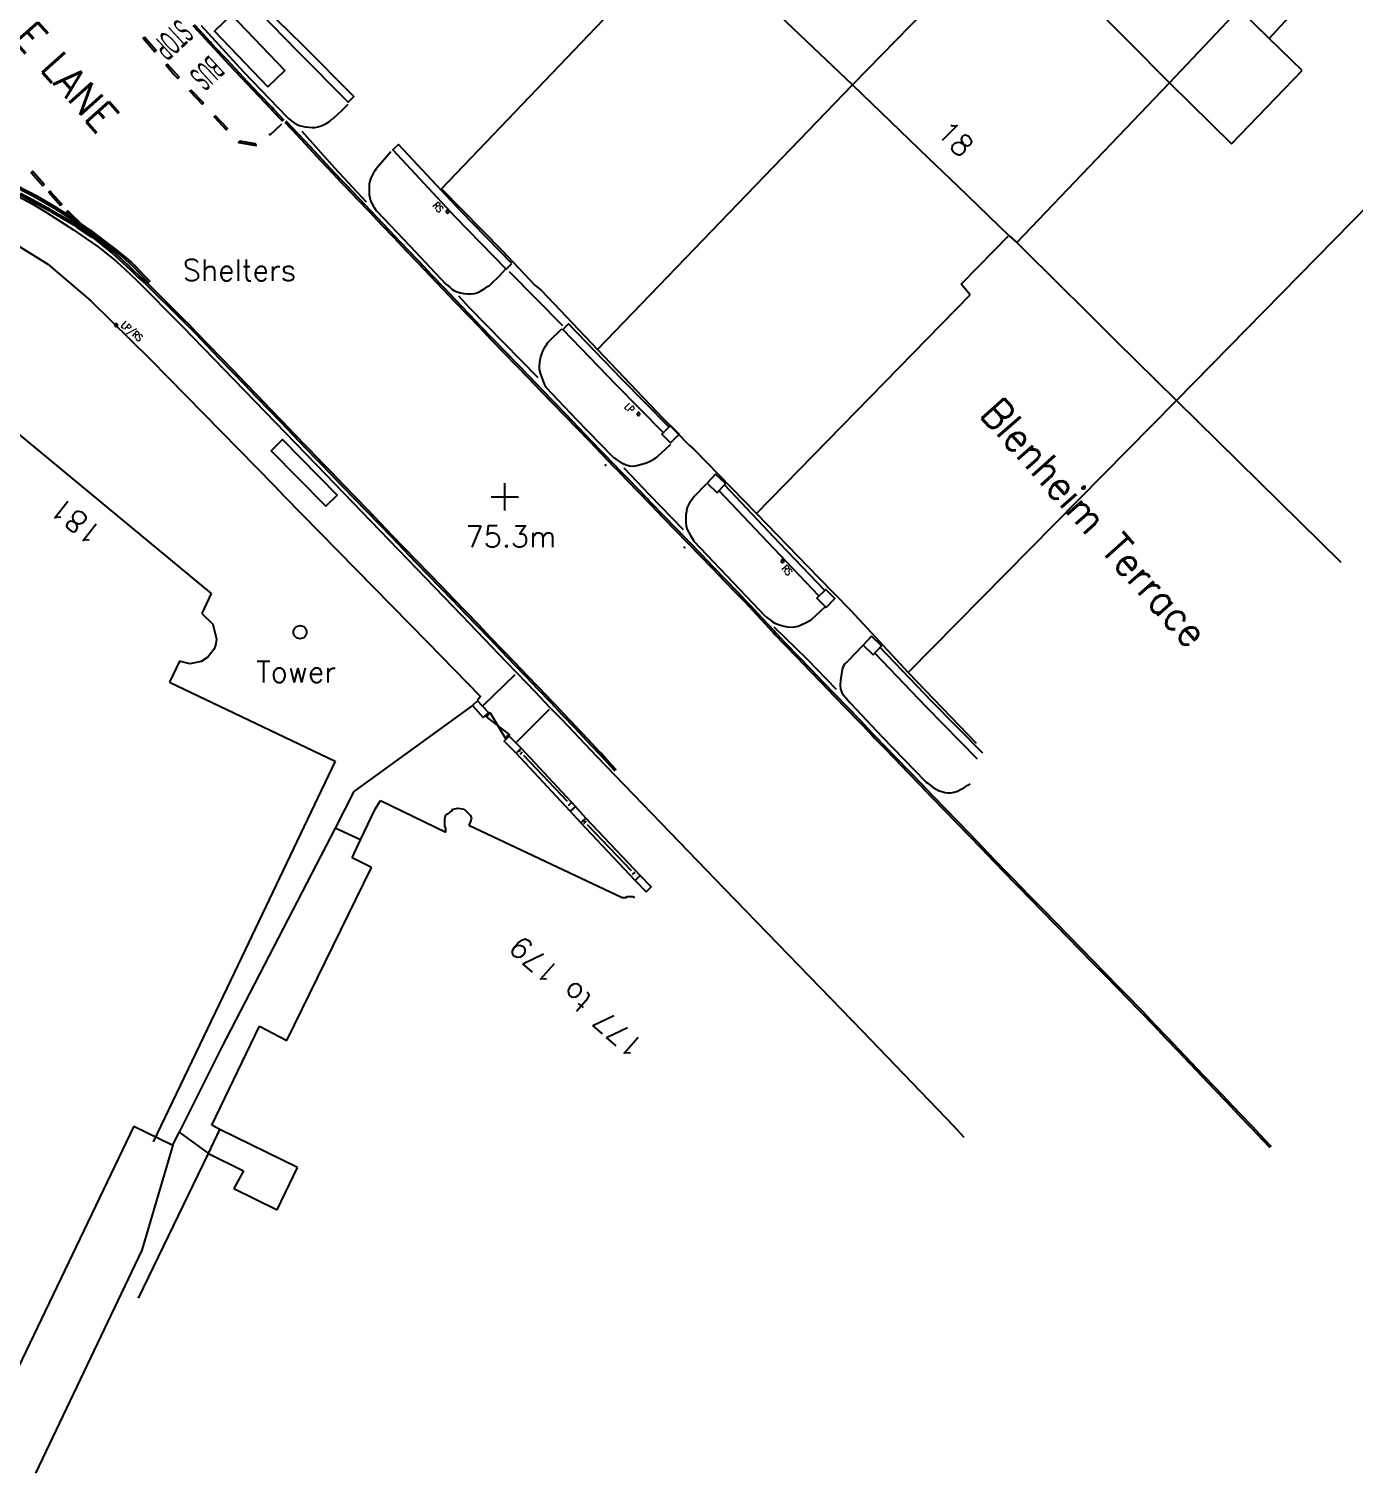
# Model space of a CAD drawing. Extents: x 427500 to 429848, y 434500 to 436505.
# Drawn here: x 429618 to 429693.1, y 434562.3 to 434644.1 of the extents above; entities that cross this region are included whole.
import ezdxf

# ---------------------------------------------------------------- set-up
doc = ezdxf.new("R2010")
doc.units = 0
doc.layers.get('0').update_dxf_attribs({"color": 222})
doc.layers.add('LPTIP_Ex_Base', color=8, linetype='Continuous')
doc.layers.add('ROADNAME', color=7, linetype='Continuous')
doc.styles.add('ARIAL', font='arial.ttf', dxfattribs={"width": 0.8})
doc.styles.add('LCC Romans', font='romans.shx', dxfattribs={"width": 0.9})
doc.styles.add('MtXpl_Romans', font='romans__.ttf')
doc.styles.get("Standard").update_dxf_attribs({"font": 'romans.shx'})

# ---------------------------------------------------------------- blocks, each defined once
blk = doc.blocks.new('FENCE_UP')
at = {"color": 0, "linetype": 'ByBlock', "flags": 128}
blk.add_lwpolyline([(0, 0.5), (0, -0.5)], dxfattribs=at)
blk = doc.blocks.new('GATE')
at = {"color": 0, "linetype": 'ByBlock', "flags": 128}
for points in [[(-0.450902, 0), (-0.451904, 0.007014), (-0.455912, 0.014028), (-0.460922, 0.019038), (-0.467936, 0.023046), (-0.475952, 0.024048), (-0.482966, 0.023046), (-0.48998, 0.019038), (-0.49499, 0.014028), (-0.498998, 0.007014), (-0.5, 0), (-0.498998, -0.007014), (-0.49499, -0.014028), (-0.48998, -0.019038), (-0.482966, -0.023046), (-0.475952, -0.024048), (-0.467936, -0.023046), (-0.460922, -0.019038), (-0.455912, -0.014028), (-0.451904, -0.007014)], [(-0.475952, 0.024048), (-0.475952, 0.078156), (0.475952, -0.078156), (0.475952, -0.024048)], [(-0.475952, -0.024048), (-0.475952, -0.078156), (0.475952, 0.078156), (0.475952, 0.024048)], [(-0.450902, 0), (-0.451904, -0.007014)], [(0.5, 0), (0.498998, 0.007014), (0.49499, 0.014028), (0.48998, 0.019038), (0.482966, 0.023046), (0.475952, 0.024048), (0.467936, 0.023046), (0.460922, 0.019038), (0.455912, 0.014028), (0.451904, 0.007014), (0.450902, 0), (0.451904, -0.007014), (0.455912, -0.014028), (0.460922, -0.019038), (0.467936, -0.023046), (0.475952, -0.024048), (0.482966, -0.023046), (0.48998, -0.019038), (0.49499, -0.014028), (0.498998, -0.007014)], [(0.5, 0), (0.498998, -0.007014)]]:
    blk.add_lwpolyline(points, dxfattribs=at)
blk = doc.blocks.new('CIRCL')
at = {"color": 0, "linetype": 'ByBlock', "flags": 128}
for points in [[(0.5, 0), (0.475, 0.154), (0.404, 0.293), (0.293, 0.404), (0.154, 0.475), (0, 0.5), (-0.154, 0.475), (-0.293, 0.404), (-0.404, 0.293), (-0.475, 0.154), (-0.5, 0), (-0.475, -0.154), (-0.404, -0.293), (-0.293, -0.404), (-0.154, -0.475), (0, -0.5), (0.154, -0.475), (0.293, -0.404), (0.404, -0.293), (0.475, -0.154)], [(0.5, 0), (0.475, -0.154)]]:
    blk.add_lwpolyline(points, dxfattribs=at)

msp = doc.modelspace()

# ---------------------------------------------------------------- linework, layer by layer
at = {"layer": 'LPTIP_Ex_Base', "color": 251, "true_color": 0x636466}
for p, q in [((429688.25, 434643.57), (429693.82, 434649.633)), ((429641.35, 434635.05), (429654.75, 434649.05)), ((429672.3, 434648.8), (429664.65, 434640.95)), ((429659.4, 434645.95), (429664.65, 434640.95)), ((429677.8, 434645.9), (429682.6, 434641.05)), ((429682.6, 434641.05), (429686.541, 434645.238)), ((429688.25, 434643.57), (429686.57, 434645.21)), ((429690.12, 434641.746), (429688.25, 434643.57)), ((429683, 434623.05), (429702.374, 434642.82)), ((429686.107, 434637.602), (429690.12, 434641.746)), ((429650.2, 434625.95), (429664.65, 434640.95)), ((429664.65, 434640.95), (429668.931, 434636.814)), ((429673.95, 434632), (429682.6, 434641.05)), ((429682.6, 434641.05), (429686.107, 434637.602)), ((429668.931, 434636.814), (429670.583, 434635.218)), ((429641.35, 434635.05), (429644.8, 434631.55)), ((429670.583, 434635.218), (429673.5, 434632.4)), ((429671.757, 434630.625), (429673.5, 434632.4)), ((429673.5, 434632.4), (429673.95, 434632)), ((429644.8, 434631.55), (429646.65, 434629.6)), ((429673.95, 434632), (429676.549, 434629.43)), ((429670.8, 434629.65), (429671.757, 434630.625)), ((429646.65, 434629.6), (429647, 434629.3)), ((429647, 434629.3), (429650.2, 434625.95)), ((429671.3, 434629.05), (429670.8, 434629.65)), ((429676.549, 434629.43), (429677.635, 434628.355)), ((429659.2, 434616.65), (429671.3, 434629.05)), ((429677.635, 434628.355), (429679.551, 434626.461)), ((429650.2, 434625.95), (429653.9, 434622.05)), ((429679.551, 434626.461), (429683, 434623.05)), ((429667.8, 434607.65), (429683, 434623.05)), ((429683, 434623.05), (429692.3, 434613.9)), ((429653.9, 434622.05), (429655.4, 434620.5)), ((429616.784, 434621.667), (429628.316, 434612.121)), ((429655.4, 434620.5), (429655.65, 434620.3)), ((429655.65, 434620.3), (429659.2, 434616.65)), ((429659.2, 434616.65), (429662.7, 434613.05)), ((429662.7, 434613.05), (429664.55, 434611.15)), ((429628.316, 434612.121), (429627.777, 434610.978)), ((429664.55, 434611.15), (429667.8, 434607.65)), ((429627.777, 434610.978), (429627.798, 434610.96)), ((429627.798, 434610.96), (429628.4, 434610.385)), ((429628.4, 434610.385), (429628.618, 434609.539)), ((429628.618, 434609.539), (429628.554, 434609.167)), ((429628.467, 434608.954), (429628.122, 434608.504)), ((429628.554, 434609.167), (429628.467, 434608.954)), ((429626.512, 434608.296), (429625.945, 434607.093)), ((429627.106, 434608.144), (429626.512, 434608.296)), ((429627.751, 434608.264), (429627.106, 434608.144)), ((429628.122, 434608.504), (429627.751, 434608.264)), ((429625.945, 434607.093), (429635.327, 434602.613)), ((429667.8, 434607.65), (429671.65, 434603.65)), ((429643.11, 434605.771), (429636.4, 434600.9)), ((429643.11, 434605.771), (429643.11, 434605.771)), ((429635.327, 434602.613), (429629.622, 434590.657)), ((429636.4, 434600.9), (429635.328, 434598.828)), ((429636.777, 434598.159), (429637.6, 434599.9)), ((429637.6, 434599.9), (429637.9, 434600.4)), ((429637.9, 434600.4), (429641.6, 434598.6)), ((429641.55, 434599.35), (429641.6, 434599.6)), ((429641.6, 434599.6), (429641.75, 434599.65)), ((429641.75, 434599.65), (429641.95, 434599.8)), ((429641.95, 434599.8), (429642, 434599.9)), ((429642, 434599.9), (429642.3, 434599.95)), ((429642.3, 434599.95), (429642.65, 434599.9)), ((429642.65, 434599.9), (429643, 434599.55)), ((429635.328, 434598.828), (429628.9, 434586.4)), ((429636.777, 434598.159), (429635.328, 434598.828)), ((429641.55, 434598.95), (429641.55, 434599.35)), ((429641.6, 434598.8), (429641.55, 434598.95)), ((429641.6, 434598.6), (429641.6, 434598.8)), ((429643, 434599.2), (429642.9, 434599)), ((429642.9, 434599), (429651.6, 434594.9)), ((429643, 434599.55), (429643.05, 434599.4)), ((429643.05, 434599.4), (429643, 434599.2)), ((429636.3, 434597.15), (429636.777, 434598.159)), ((429637.4, 434596.6), (429636.3, 434597.15)), ((429632.6, 434586.8), (429637.4, 434596.6)), ((429651.6, 434594.9), (429651.8, 434594.9)), ((429651.8, 434594.9), (429651.9, 434594.95)), ((429651.9, 434594.95), (429652.2, 434594.95)), ((429652.2, 434594.95), (429652.3, 434594.9)), ((429629.622, 434590.657), (429625.02, 434581.049)), ((429628.35, 434582), (429631.05, 434587.6)), ((429631.05, 434587.6), (429632.6, 434586.8)), ((429628.9, 434586.4), (429626.497, 434581.594)), ((429623.92, 434581.949), (429616.728, 434566.931)), ((429623.92, 434581.949), (429626.129, 434580.857)), ((429626.129, 434580.857), (429626.497, 434581.594)), ((429626.497, 434581.594), (429628.15, 434580.4)), ((429628.15, 434580.4), (429628.8, 434581.75)), ((429628.8, 434581.75), (429628.35, 434582)), ((429633.2, 434579.6), (429628.8, 434581.75)), ((429626.129, 434580.857), (429624.388, 434574.914)), ((429624.2, 434572.2), (429628.15, 434580.4)), ((429628.15, 434580.4), (429630.15, 434579.4)), ((429630.15, 434579.4), (429629.6, 434578.4)), ((429632.05, 434577.2), (429633.2, 434579.6)), ((429629.6, 434578.4), (429632.05, 434577.2)), ((429624.388, 434574.914), (429618.364, 434562.282))]:
    msp.add_line(p, q, dxfattribs=at)
at = {"layer": 'LPTIP_Ex_Base', "color": 251, "true_color": 0x636466, "flags": 128}
for points in [[(429629.051, 434647.113), (429631.742, 434644.342), (429633.201, 434642.843), (429636.075, 434639.968), (429636.393, 434640.286), (429633.519, 434643.161), (429632.029, 434644.621), (429629.339, 434647.391)], [(429632.378, 434638.855), (429631.811, 434639.453), (429631.69, 434639.58), (429631.011, 434640.294), (429631.001, 434640.305), (429630.314, 434641.031), (429630.076, 434641.282), (429629.628, 434641.759), (429629.1, 434642.32), (429628.944, 434642.489), (429628.264, 434643.223), (429628.179, 434643.314), (429627.588, 434643.96), (429627.295, 434644.279)], [(429632.451, 434638.923), (429631.883, 434639.522), (429631.763, 434639.649), (429631.084, 434640.363), (429631.074, 434640.374), (429630.386, 434641.1), (429630.149, 434641.35), (429629.7, 434641.828), (429629.173, 434642.389), (429629.017, 434642.557), (429628.337, 434643.291), (429628.252, 434643.382), (429627.661, 434644.027), (429627.369, 434644.347)], [(429627.739, 434644.296), (429630.142, 434641.676), (429632.588, 434639.124), (429632.695, 434639.03), (429632.772, 434638.972), (429632.877, 434638.888), (429633.005, 434638.794), (429633.147, 434638.706), (429633.295, 434638.639), (429633.459, 434638.594), (429633.643, 434638.56), (429633.835, 434638.537), (429634.022, 434638.527), (429634.191, 434638.533), (429634.346, 434638.558), (429634.493, 434638.603), (429634.631, 434638.66), (429634.755, 434638.719), (429634.863, 434638.772), (429634.953, 434638.824), (429635.029, 434638.879), (429635.09, 434638.932), (429635.139, 434638.978), (429635.175, 434639.011)], [(429624.541, 434643.644), (429624.465, 434643.579), (429625.112, 434642.817), (429625.188, 434642.882), (429624.541, 434643.644)], [(429625.835, 434642.12), (429625.759, 434642.055), (429626.221, 434641.511), (429626.419, 434641.301), (429626.492, 434641.369), (429625.835, 434642.12)], [(429627.179, 434640.643), (429627.106, 434640.574), (429627.793, 434639.847), (429627.866, 434639.916), (429627.179, 434640.643)], [(429636.056, 434639.819), (429635.701, 434639.464), (429635.235, 434639.059), (429635.175, 434639.011)], [(429628.553, 434639.189), (429628.48, 434639.12), (429629.167, 434638.393), (429629.239, 434638.462), (429628.553, 434639.189)], [(429632.547, 434638.9), (429633.231, 434638.17), (429633.915, 434637.441), (429634.599, 434636.711), (429635.283, 434635.982), (429635.767, 434635.466), (429635.969, 434635.254), (429636.658, 434634.53), (429637.348, 434633.805), (429638.037, 434633.081), (429638.727, 434632.357), (429639.416, 434631.633), (429640.106, 434630.908), (429640.795, 434630.184), (429641.485, 434629.46), (429642.174, 434628.735), (429642.863, 434628.011), (429642.935, 434627.936), (429643.557, 434627.291), (429644.251, 434626.572), (429644.946, 434625.852), (429645.64, 434625.132), (429646.335, 434624.413), (429647.029, 434623.693), (429647.723, 434622.973), (429648.418, 434622.254), (429649.112, 434621.534), (429649.806, 434620.815), (429650.501, 434620.095), (429651.195, 434619.375), (429651.357, 434619.208), (429651.89, 434618.656), (429652.585, 434617.938), (429653.281, 434617.219), (429653.976, 434616.5), (429654.671, 434615.781), (429655.366, 434615.063), (429656.062, 434614.344), (429656.757, 434613.625), (429657.452, 434612.906), (429658.147, 434612.187), (429658.588, 434611.731), (429658.838, 434611.463), (429659.518, 434610.73), (429660.199, 434609.997), (429660.317, 434609.87), (429660.89, 434609.276), (429661.584, 434608.555), (429662.277, 434607.835), (429662.971, 434607.115), (429663.665, 434606.395), (429664.359, 434605.675), (429665.052, 434604.954), (429665.746, 434604.234), (429665.97, 434604.002), (429666.44, 434603.515), (429667.135, 434602.795), (429667.829, 434602.075), (429668.524, 434601.356), (429669.218, 434600.636), (429669.912, 434599.917), (429670.607, 434599.197), (429671.301, 434598.478), (429671.996, 434597.758), (429672.69, 434597.038), (429673.385, 434596.319), (429673.797, 434595.892), (429674.081, 434595.601), (429674.78, 434594.886), (429675.479, 434594.171), (429676.178, 434593.456), (429676.877, 434592.741), (429677.576, 434592.026), (429678.275, 434591.311), (429678.974, 434590.596), (429679.673, 434589.881), (429680.372, 434589.166), (429680.828, 434588.699), (429681.068, 434588.447), (429681.758, 434587.723), (429682.448, 434586.999), (429683.138, 434586.276), (429683.828, 434585.552), (429684.518, 434584.828), (429685.208, 434584.104), (429685.898, 434583.38), (429686.588, 434582.657), (429687.278, 434581.933), (429687.968, 434581.209), (429688.345, 434580.814), (429688.345, 434580.814)], [(429631.587, 434638.19), (429631.656, 434638.117), (429632.272, 434638.697), (429631.656, 434638.117)], [(429632.474, 434638.831), (429633.158, 434638.102), (429633.842, 434637.372), (429634.526, 434636.643), (429635.21, 434635.913), (429635.694, 434635.398), (429635.896, 434635.185), (429636.586, 434634.461), (429637.275, 434633.737), (429637.965, 434633.012), (429638.654, 434632.288), (429639.344, 434631.564), (429640.033, 434630.839), (429640.723, 434630.115), (429641.412, 434629.391), (429642.102, 434628.666), (429642.791, 434627.942), (429642.863, 434627.866), (429643.485, 434627.222), (429644.18, 434626.502), (429644.874, 434625.783), (429645.568, 434625.063), (429646.263, 434624.343), (429646.957, 434623.624), (429647.651, 434622.904), (429648.346, 434622.184), (429649.04, 434621.465), (429649.734, 434620.745), (429650.429, 434620.026), (429651.123, 434619.306), (429651.285, 434619.138), (429651.818, 434618.587), (429652.513, 434617.868), (429653.209, 434617.149), (429653.904, 434616.431), (429654.599, 434615.712), (429655.294, 434614.993), (429655.99, 434614.274), (429656.685, 434613.555), (429657.38, 434612.837), (429658.075, 434612.118), (429658.516, 434611.662), (429658.765, 434611.395), (429659.445, 434610.662), (429660.126, 434609.929), (429660.244, 434609.802), (429660.818, 434609.206), (429661.512, 434608.486), (429662.205, 434607.766), (429662.899, 434607.046), (429663.593, 434606.325), (429664.287, 434605.605), (429664.98, 434604.885), (429665.674, 434604.165), (429665.898, 434603.932), (429666.368, 434603.445), (429667.063, 434602.725), (429667.757, 434602.006), (429668.452, 434601.286), (429669.146, 434600.567), (429669.84, 434599.847), (429670.535, 434599.128), (429671.229, 434598.408), (429671.924, 434597.689), (429672.618, 434596.969), (429673.313, 434596.249), (429673.725, 434595.822), (429674.009, 434595.531), (429674.708, 434594.816), (429675.407, 434594.101), (429676.106, 434593.386), (429676.805, 434592.671), (429677.504, 434591.956), (429678.203, 434591.241), (429678.902, 434590.526), (429679.601, 434589.811), (429680.3, 434589.096), (429680.756, 434588.629), (429680.996, 434588.378), (429681.686, 434587.654), (429682.376, 434586.93), (429683.066, 434586.207), (429683.756, 434585.483), (429684.446, 434584.759), (429685.136, 434584.035), (429685.826, 434583.311), (429686.516, 434582.588), (429687.206, 434581.864), (429687.896, 434581.14), (429688.273, 434580.745), (429688.273, 434580.745)], [(429633.446, 434638.307), (429635.295, 434636.235), (429637.091, 434634.304)], [(429629.928, 434637.747), (429629.865, 434637.669), (429630.857, 434637.495), (429630.825, 434637.59), (429629.928, 434637.747)], [(429638.484, 434637.154), (429637.669, 434636.206), (429637.64, 434636.159), (429637.587, 434636.071), (429637.509, 434635.95), (429637.423, 434635.804), (429637.346, 434635.645), (429637.293, 434635.483), (429637.266, 434635.308), (429637.254, 434635.114), (429637.255, 434634.913), (429637.269, 434634.72), (429637.295, 434634.545), (429637.344, 434634.383), (429637.416, 434634.226), (429637.496, 434634.083), (429637.568, 434633.963), (429637.617, 434633.876), (429637.701, 434633.783), (429639.573, 434631.813), (429641.6, 434629.648), (429641.635, 434629.627), (429641.713, 434629.565), (429641.821, 434629.474), (429641.951, 434629.372), (429642.098, 434629.278), (429642.255, 434629.208), (429642.43, 434629.161), (429642.628, 434629.122), (429642.836, 434629.099), (429643.042, 434629.096), (429643.235, 434629.119), (429643.425, 434629.183), (429643.621, 434629.286), (429643.806, 434629.403), (429643.962, 434629.509), (429644.074, 434629.58)], [(429618.776, 434635.227), (429618.851, 434635.294), (429618.2, 434636.024), (429618.186, 434636.04), (429618.111, 434635.974), (429618.776, 434635.227)], [(429617.104, 434635.227), (429617.99, 434634.763), (429618.345, 434634.576), (429618.861, 434634.277), (429619.456, 434633.933), (429619.717, 434633.765), (429620.46, 434633.284), (429620.553, 434633.219), (429621.359, 434632.653), (429621.37, 434632.645), (429622.154, 434632.063), (429622.172, 434632.049), (429622.847, 434631.539), (429622.966, 434631.443), (429623.424, 434631.074), (429623.725, 434630.798), (429623.886, 434630.65), (429624.253, 434630.278), (429624.426, 434630.091), (429624.536, 434629.974), (429624.756, 434629.749), (429624.756, 434629.749)], [(429617.151, 434635.316), (429618.036, 434634.851), (429618.394, 434634.663), (429618.912, 434634.364), (429619.508, 434634.018), (429619.771, 434633.849), (429620.516, 434633.367), (429620.61, 434633.301), (429621.418, 434632.734), (429621.429, 434632.725), (429622.215, 434632.143), (429622.233, 434632.129), (429622.909, 434631.617), (429623.029, 434631.521), (429623.491, 434631.148), (429623.792, 434630.871), (429623.958, 434630.72), (429624.324, 434630.348), (429624.5, 434630.16), (429624.609, 434630.042), (429624.827, 434629.819), (429624.827, 434629.819)], [(429617.506, 434634.811), (429618.179, 434634.445), (429619.057, 434633.966), (429619.175, 434633.902), (429619.923, 434633.464), (429620.599, 434633.069), (429620.782, 434632.946), (429621.61, 434632.386), (429621.774, 434632.275), (429622.403, 434631.77), (429622.767, 434631.478), (429623.165, 434631.119), (429623.588, 434630.736), (429623.899, 434630.438), (429624.245, 434630.107), (429624.629, 434629.756), (429624.751, 434629.644), (429625.346, 434629.056), (429626.056, 434628.352), (429626.767, 434627.649), (429627.037, 434627.382), (429627.468, 434626.934), (429628.162, 434626.214), (429628.855, 434625.494), (429629.549, 434624.773), (429630.243, 434624.053), (429630.936, 434623.333), (429631.63, 434622.612), (429632.323, 434621.892), (429633.017, 434621.172), (429633.711, 434620.451), (429634.404, 434619.731), (429634.526, 434619.605), (429635.099, 434619.011), (429635.793, 434618.292), (429636.488, 434617.572), (429637.182, 434616.853), (429637.877, 434616.133), (429638.571, 434615.414), (429639.266, 434614.694), (429639.96, 434613.975), (429640.655, 434613.255), (429641.349, 434612.536), (429642.043, 434611.816), (429642.738, 434611.097), (429642.76, 434611.074), (429643.43, 434610.375), (429644.123, 434609.653), (429644.815, 434608.932), (429645.507, 434608.21), (429646.2, 434607.489), (429646.892, 434606.767), (429647.584, 434606.045), (429647.849, 434605.769), (429648.273, 434605.32), (429648.959, 434604.592), (429649.645, 434603.865), (429650.331, 434603.137), (429650.453, 434603.008), (429651.011, 434602.403), (429651.238, 434602.155), (429651.238, 434602.155)], [(429619.778, 434634.11), (429619.852, 434634.177), (429619.248, 434634.847), (429619.183, 434634.92), (429619.109, 434634.854), (429619.778, 434634.11)], [(429608.235, 434631.054), (429609.835, 434633.602), (429611.262, 434634.644), (429613.389, 434634.29), (429619.05, 434630.779), (429621.493, 434628.694), (429624.855, 434625.396), (429631.88, 434618.245), (429632.428, 434617.647), (429640.567, 434609.366), (429643.567, 434606.282), (429643.402, 434606.079)], [(429617.436, 434634.601), (429618.174, 434634.194), (429618.923, 434633.746), (429619.717, 434633.245), (429620.509, 434632.726), (429621.252, 434632.22), (429621.899, 434631.761), (429622.459, 434631.33), (429622.961, 434630.904), (429623.395, 434630.513), (429623.749, 434630.185), (429624.046, 434629.905), (429626.695, 434627.229), (429634.253, 434619.43), (429642.506, 434610.875), (429645.025, 434608.256), (429645.621, 434607.627)], [(429617.459, 434634.723), (429618.131, 434634.357), (429619.009, 434633.878), (429619.126, 434633.815), (429619.873, 434633.378), (429620.546, 434632.984), (429620.726, 434632.863), (429621.554, 434632.303), (429621.714, 434632.194), (429622.341, 434631.692), (429622.702, 434631.402), (429623.098, 434631.045), (429623.519, 434630.664), (429623.83, 434630.366), (429624.177, 434630.034), (429624.561, 434629.682), (429624.681, 434629.573), (429625.275, 434628.985), (429625.986, 434628.281), (429626.697, 434627.578), (429626.965, 434627.312), (429627.396, 434626.865), (429628.09, 434626.145), (429628.783, 434625.424), (429629.477, 434624.704), (429630.171, 434623.984), (429630.864, 434623.263), (429631.558, 434622.543), (429632.251, 434621.823), (429632.945, 434621.102), (429633.639, 434620.382), (429634.332, 434619.662), (429634.454, 434619.536), (429635.027, 434618.942), (429635.721, 434618.222), (429636.416, 434617.503), (429637.11, 434616.783), (429637.805, 434616.064), (429638.499, 434615.344), (429639.194, 434614.625), (429639.888, 434613.905), (429640.583, 434613.186), (429641.277, 434612.466), (429641.972, 434611.747), (429642.666, 434611.027), (429642.688, 434611.005), (429643.358, 434610.306), (429644.051, 434609.584), (429644.743, 434608.863), (429645.435, 434608.141), (429646.127, 434607.419), (429646.82, 434606.698), (429647.512, 434605.976), (429647.777, 434605.7), (429648.2, 434605.251), (429648.886, 434604.524), (429649.572, 434603.796), (429650.258, 434603.069), (429650.38, 434602.94), (429650.937, 434602.335), (429651.165, 434602.087), (429651.165, 434602.087)], [(429620.829, 434633.037), (429620.899, 434633.108), (429620.757, 434633.248), (429620.607, 434633.386), (429620.364, 434633.627), (429620.191, 434633.811), (429620.118, 434633.743), (429620.829, 434633.037)], [(429637.417, 434633.724), (429637.489, 434633.655), (429637.489, 434633.655)], [(429644.965, 434630.48), (429644.653, 434630.116), (429644.133, 434629.623), (429644.074, 434629.58)], [(429648.239, 434627.28), (429645.217, 434630.339)], [(429642.318, 434628.995), (429642.939, 434628.314), (429646.813, 434624.359)], [(429653.541, 434619.843), (429653.475, 434619.797), (429653.386, 434619.73), (429653.277, 434619.654), (429653.149, 434619.58), (429653.003, 434619.519), (429652.832, 434619.462), (429652.634, 434619.402), (429652.422, 434619.351), (429652.21, 434619.324), (429652.01, 434619.331), (429651.813, 434619.391), (429651.608, 434619.495), (429651.414, 434619.617), (429651.245, 434619.732), (429651.12, 434619.814), (429651.07, 434619.859), (429649.011, 434621.987), (429647.293, 434623.785), (429647.257, 434623.858), (429647.201, 434623.994), (429647.121, 434624.18), (429647.035, 434624.395), (429646.961, 434624.614), (429646.917, 434624.814), (429646.908, 434624.999), (429646.92, 434625.182), (429646.949, 434625.361), (429646.989, 434625.533), (429647.035, 434625.693), (429647.095, 434625.847), (429647.173, 434625.997), (429647.257, 434626.136), (429647.333, 434626.255), (429647.39, 434626.345), (429647.482, 434626.434), (429648.173, 434627.124)], [(429654.228, 434621.562), (429651.575, 434624.257), (429648.554, 434627.394), (429648.23, 434627.082), (429651.253, 434623.943), (429653.923, 434621.238)], [(429654.326, 434620.555), (429654.032, 434620.287), (429653.596, 434619.887), (429653.541, 434619.843)], [(429650.604, 434619.441), (429650.675, 434619.369), (429650.675, 434619.369)], [(429651.691, 434619.24), (429653.143, 434617.704), (429655.048, 434615.74)], [(429656.36, 434618.307), (429655.674, 434617.614), (429655.631, 434617.551), (429655.577, 434617.476), (429655.496, 434617.375), (429655.406, 434617.252), (429655.324, 434617.11), (429655.266, 434616.955), (429655.23, 434616.775), (429655.206, 434616.568), (429655.195, 434616.35), (429655.201, 434616.136), (429655.226, 434615.941), (429655.283, 434615.756), (429655.37, 434615.572), (429655.469, 434615.401), (429655.558, 434615.257), (429655.618, 434615.153), (429655.662, 434615.091), (429658.607, 434611.991), (429659.691, 434610.83), (429659.784, 434610.759), (429659.862, 434610.704), (429659.97, 434610.623), (429660.1, 434610.532), (429660.246, 434610.446), (429660.401, 434610.378), (429660.572, 434610.325), (429660.762, 434610.275), (429660.964, 434610.237), (429661.166, 434610.218), (429661.361, 434610.225), (429661.561, 434610.273), (429661.772, 434610.357), (429661.975, 434610.455), (429662.149, 434610.545), (429662.272, 434610.605)], [(429662.739, 434611.984), (429660.183, 434614.664), (429657.085, 434617.943)], [(429657.392, 434618.272), (429660.51, 434614.974), (429663.05, 434612.301)], [(429655.077, 434614.785), (429655.15, 434614.716), (429655.15, 434614.716)], [(429663.09, 434611.369), (429662.809, 434611.101), (429662.341, 434610.663), (429662.272, 434610.605)], [(429660.182, 434610.23), (429662.048, 434608.414), (429663.714, 434606.706)], [(429665.202, 434609.155), (429664.392, 434608.309), (429664.35, 434608.274), (429664.312, 434608.235), (429664.256, 434608.188), (429664.193, 434608.122), (429664.133, 434608.027), (429664.085, 434607.893), (429664.041, 434607.701), (429663.996, 434607.456), (429663.96, 434607.19), (429663.946, 434606.931), (429663.965, 434606.709), (429664.035, 434606.52), (429664.148, 434606.345), (429664.278, 434606.189), (429664.396, 434606.06), (429664.476, 434605.966), (429664.531, 434605.898), (429666.318, 434603.997), (429668.761, 434601.494), (429668.808, 434601.439), (429668.907, 434601.366), (429669.046, 434601.258), (429669.21, 434601.138), (429669.383, 434601.027), (429669.55, 434600.946), (429669.711, 434600.893), (429669.877, 434600.854), (429670.047, 434600.832), (429670.22, 434600.832), (429670.395, 434600.857), (429670.587, 434600.926), (429670.797, 434601.034), (429671.002, 434601.156), (429671.179, 434601.268), (429671.303, 434601.343)], [(429665.904, 434608.732), (429668.816, 434605.691), (429671.71, 434602.754)], [(429672.022, 434603.073), (429669.139, 434606.004), (429666.212, 434609.061)], [(429643.722, 434605.77), (429645.526, 434607.526)], [(429647.546, 434605.6), (429647.495, 434605.659), (429646.679, 434606.532), (429645.639, 434607.607), (429645.621, 434607.627)], [(429647.454, 434605.547), (429645.602, 434603.698)], [(429647.546, 434605.6), (429648.183, 434604.976), (429650.164, 434602.882), (429657.397, 434595.378), (429665.185, 434587.337), (429670.356, 434581.951), (429670.95, 434581.311)], [(429648.652, 434599.781), (429645.589, 434603.07)], [(429645.742, 434603.234), (429645.81, 434603.162)], [(429645.872, 434603.353), (429648.949, 434600.049)], [(429648.492, 434600.33), (429646.017, 434602.944)], [(429648.767, 434600.039), (429648.767, 434600.039)], [(429652.333, 434595.86), (429649.248, 434599.122)], [(429649.361, 434599.31), (429649.5, 434599.165)], [(429649.544, 434599.39), (429652.62, 434596.138)], [(429652.115, 434596.409), (429649.637, 434599.02)], [(429652.391, 434596.119), (429652.391, 434596.119)]]:
    msp.add_lwpolyline(points, dxfattribs=at)
for points in [[(429631.525, 434640.828), (429632.484, 434641.751), (429629.454, 434644.9), (429628.496, 434643.977)], [(429645.346, 434630.817), (429642.444, 434633.784), (429638.923, 434637.562), (429638.594, 434637.255), (429642.119, 434633.473), (429645.024, 434630.503)], [(429654.329, 434620.649), (429654.825, 434621.143), (429654.332, 434621.638), (429653.836, 434621.145)], [(429635.45, 434617.7), (429634.806, 434617.064), (429631.7, 434620.205), (429632.343, 434620.841)], [(429656.977, 434617.833), (429657.454, 434618.345), (429656.881, 434618.879), (429656.404, 434618.367)], [(429663.15, 434611.335), (429663.646, 434611.828), (429663.125, 434612.352), (429662.629, 434611.858)], [(429665.804, 434608.651), (429666.292, 434609.153), (429665.728, 434609.7), (429665.24, 434609.198)], [(429643.11, 434605.771), (429643.717, 434605.103), (429644.013, 434605.373), (429643.406, 434606.04)], [(429645.19, 434604.034), (429644.907, 434603.75), (429645.589, 434603.07), (429645.872, 434603.353)], [(429648.949, 434600.049), (429648.652, 434599.781), (429649.248, 434599.122), (429649.544, 434599.39)], [(429652.62, 434596.138), (429652.333, 434595.86), (429652.956, 434595.216), (429653.243, 434595.494)]]:
    msp.add_lwpolyline(points, close=True, dxfattribs=at)
at = {"layer": 'LPTIP_Ex_Base', "color": 251, "true_color": 0x636466}
for points in [[(429644.175, 434617.6), (429645.725, 434617.6)], [(429644.95, 434616.825), (429644.95, 434618.375)], [(429633.719, 434609.93), (429633.712, 434609.857), (429633.69, 434609.786), (429633.656, 434609.722), (429633.609, 434609.665), (429633.552, 434609.618), (429633.488, 434609.584), (429633.417, 434609.562), (429633.344, 434609.555), (429633.271, 434609.562), (429633.2, 434609.584), (429633.136, 434609.618), (429633.079, 434609.665), (429633.032, 434609.722), (429632.998, 434609.786), (429632.976, 434609.857), (429632.969, 434609.93), (429632.976, 434610.003), (429632.998, 434610.074), (429633.032, 434610.138), (429633.079, 434610.195), (429633.136, 434610.242), (429633.2, 434610.276), (429633.271, 434610.298), (429633.344, 434610.305), (429633.417, 434610.298), (429633.488, 434610.276), (429633.552, 434610.242), (429633.609, 434610.195), (429633.656, 434610.138), (429633.69, 434610.074), (429633.712, 434610.003), (429633.719, 434609.93)]]:
    msp.add_lwpolyline(points, dxfattribs=at)

# ---------------------------------------------------------------- block references
for name, p, xscale, yscale, zscale, rotation in [('CIRCL', (429641.7, 434633.755), 0.16, 0.16, 0.16, 313.791777), ('CIRCL', (429622.929, 434627.324), 0.16, 0.16, 0.16, 314.305561), ('CIRCL', (429652.513, 434622.289), 0.16, 0.16, 0.16, 313.561522), ('CIRCL', (429660.682, 434613.955), 0.16, 0.16, 0.16, 313.837532), ('GATE', (429644.542, 434604.632), 1.742153, 2, 1.742153, 311.7368890000001), ('FENCE_UP', (429645.879, 434603.089), 0.2, 0.2, 0.2, 133.443638), ('FENCE_UP', (429648.63, 434600.185), 0.2, 0.2, 0.2, 133.443638), ('FENCE_UP', (429649.499, 434599.165), 0.2, 0.2, 0.2, 133.512016), ('FENCE_UP', (429652.253, 434596.264), 0.2, 0.2, 0.2, 133.512016)]:
    msp.add_blockref(name, p, dxfattribs=dict(at, xscale=xscale, yscale=yscale, zscale=zscale, rotation=rotation))

# ---------------------------------------------------------------- texts
at = {"layer": 'LPTIP_Ex_Base', "color": 251, "true_color": 0x636466, "style": 'ARIAL', "width": 0.4}
for s, p in [('STOP', (429626.455, 434644.718)), ('BUS', (429628.196, 434642.66))]:
    msp.add_text(s, height=1.4, rotation=-137.29056, dxfattribs=at).set_placement(p)
at = {"layer": 'LPTIP_Ex_Base', "color": 251, "true_color": 0x636466, "style": 'MtXpl_Romans'}
for s, rotation, p in [('18', 315.6, (429669.319, 434638.178)), ('181', 141.4, (429622.242, 434615.714)), ('177 to 179', 138.6, (429652.932, 434586.603))]:
    msp.add_text(s, height=1.2, rotation=rotation, dxfattribs=at).set_placement(p)
at = {"layer": 'LPTIP_Ex_Base', "color": 251, "true_color": 0x636466, "width": 0.8}
for s, rotation, p in [('RS', -48.47528, (429640.838, 434634.078)), ('LP/RS', -40.94056, (429623.174, 434627.281)), ('LP', -44.40944, (429651.689, 434622.665)), ('RS', -46.94139, (429660.602, 434613.5))]:
    msp.add_text(s, height=0.4, rotation=rotation, dxfattribs=at).set_placement(p)
at = {"layer": 'LPTIP_Ex_Base', "color": 251, "true_color": 0x636466, "style": 'MtXpl_Romans'}
for s, p in [('Shelters', (429626.694, 434629.841)), ('75.3m', (429642.718, 434614.75)), ('Tower', (429630.858, 434607.086))]:
    msp.add_text(s, height=1.2, dxfattribs=at).set_placement(p)
at = {"layer": 'ROADNAME', "style": 'LCC Romans', "width": 0.9}
for s, p in [('WOODHOUSE LANE', (429609.42, 434652.115)), ('Blenheim Terrace', (429671.791, 434622.232))]:
    msp.add_text(s, height=1.7, rotation=311.7, dxfattribs=at).set_placement(p)

doc.saveas('drawing.dxf')
